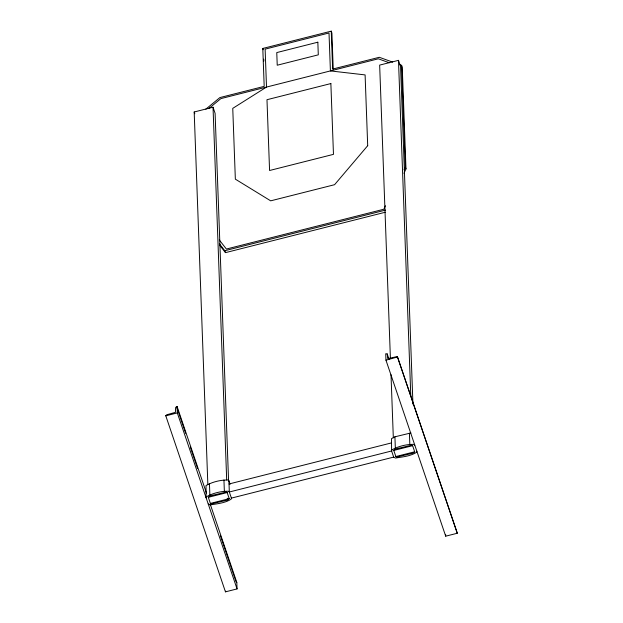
<?xml version="1.0" encoding="UTF-8"?>
<svg xmlns="http://www.w3.org/2000/svg" width="623" height="623" viewBox="0 0 623 623"><rect width="100%" height="100%" fill="white"/><g stroke="black" fill="none" stroke-linecap="round" stroke-linejoin="round"><path stroke-width="0.93" d="M414.793 445.118L413.89 444.355C406.523 444.23 398.276 446.247 391.89 449.915L391.61 450.982L229.326 491.999L228.423 491.236C221.056 491.111 212.809 493.128 206.423 496.796L206.143 497.863L206.011 485.558C212.396 481.89 220.643 479.874 228.01 479.998L228.914 480.761L229.326 491.999L231.398 498.112L231.117 499.179C225.028 503.127 216.983 503.781 209.935 504.942L208.214 503.976M416.865 451.231L416.585 452.298C410.495 456.246 402.45 456.9 395.403 458.061L393.681 457.095L391.61 450.982L391.478 438.678L394.92 436.809L410.915 432.946M385.442 205.754L383.838 209.242L226.398 249.036L219.319 239.995M404.117 169.643L405.324 167.003L401.594 65.329L399.81 64.683M403.961 173.326L405.978 168.926L402.248 67.253L401.594 65.329M208.316 497.31L210.177 495.846L226.289 492.069L227.154 492.552L229.225 498.665L227.364 500.129L211.252 503.906L210.387 503.423L208.316 497.31L227.154 492.552M393.783 450.429L395.644 448.965L411.756 445.188L412.621 445.671L414.692 451.784L412.831 453.248L396.719 457.025L395.854 456.542L393.783 450.429L412.621 445.671M177.072 406.492L177.314 412.917L165.718 415.845L166.66 414.801L175.398 412.348L175.647 407.395L177.072 406.492L206.478 493.112M225.721 591.134L225.456 591.85L237.052 588.922L236.818 582.497L210.231 504.171M205.839 109.15L219.888 97.577L264.191 86.379L262.797 48.454L331.249 31.15L331.903 33.074L333.227 69.052M208.954 108.418L220.877 98.605L378.325 58.803L389.282 62.759M207.856 484.694L194.189 111.984L213.027 107.226L215.099 113.339L228.586 481.19M412.948 404.226L400.566 66.459L398.486 60.345L379.656 65.103L390.403 358.225M219.491 243.905L224.817 250.719L385.567 210.083M219.553 245.073L225.471 252.642L385.279 212.241M385.956 360.172L397.544 356.979L396.555 356.691L387.794 358.661L387.195 353.926L385.723 353.755L385.956 360.172L445.702 536.177L457.29 533.249L397.544 356.979M229.03 483.978L391.314 442.953M210.387 503.423L229.225 498.665M231.398 498.112L393.681 457.095M395.854 456.542L414.692 451.784M236.335 582.622L236.818 582.497M392.677 62.105L379.298 57.285L332.643 69.075L331.249 31.15M405.324 167.003L405.978 168.926M397.552 357.244L457.29 533.249M387.195 353.926L389.071 359.455M262.797 48.454L263.233 49.739M194.189 111.984L194.781 113.736M224.817 250.719L225.471 252.642M228.914 480.761L230.097 484.258M176.597 406.617L185.67 433.335M190.358 447.158L197.553 468.356M220.386 535.624L236.024 581.695M177.314 412.917L237.052 588.922M165.71 415.58L225.456 591.85M445.632 534.347L445.702 536.177M398.486 60.345L410.806 396.173M409.412 433.149L409.825 444.386M394.92 436.809L395.332 448.046M391.01 374.727L393.323 437.813M263.77 59.13L263.841 61.077M213.027 107.226L226.686 479.936M227.294 498.252L227.364 500.129M223.945 480.029L224.358 491.267M209.453 483.689L209.865 494.927M367.695 145.704L334.582 184.696L270.686 200.84L235.346 179.151L232.753 108.363L266.512 87.064L265.125 49.139L329.014 32.988L330.408 70.913L365.101 74.908L367.695 145.704M317.839 42.193L276.768 52.581L277.227 65.22L318.298 54.84L317.839 42.193M330.868 83.56L266.979 99.711L269.572 170.5L333.469 154.356L330.868 83.56"/></g></svg>
